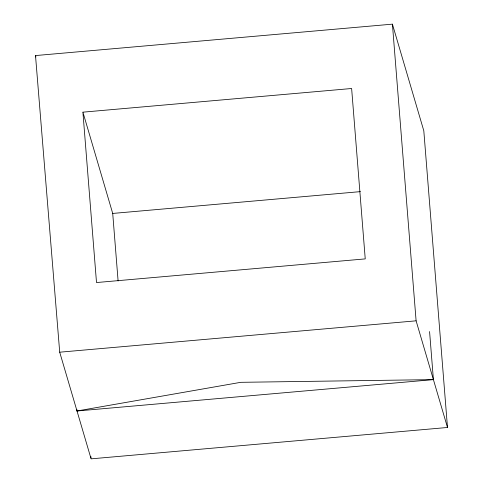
<?xml version="1.0" encoding="UTF-8"?>
<svg xmlns="http://www.w3.org/2000/svg" width="483" height="483" viewBox="0 0 483 483"><rect width="100%" height="100%" fill="white"/><g stroke="black" fill="none" stroke-linecap="round" stroke-linejoin="round"><path stroke-width="0.72" d="M76.888 409.487L77.008 410.991L240.782 382.319L433.408 379.62L429.574 331.561M35.507 55.569L392.419 24.15L423.808 130.802L447.493 427.479L91.094 458.85L59.705 352.198L35.507 55.569L35.929 57.012M82.907 112.165L351.63 88.504L365.239 258.894L96.509 282.549L82.907 112.165L112.714 213.438L118.106 280.991M112.714 213.438L360.421 191.63M59.705 352.198L416.105 320.827L447.493 427.479M77.008 410.991L433.408 379.62M90.907 456.598L91.027 458.101M392.419 24.15L416.105 320.827"/></g></svg>
